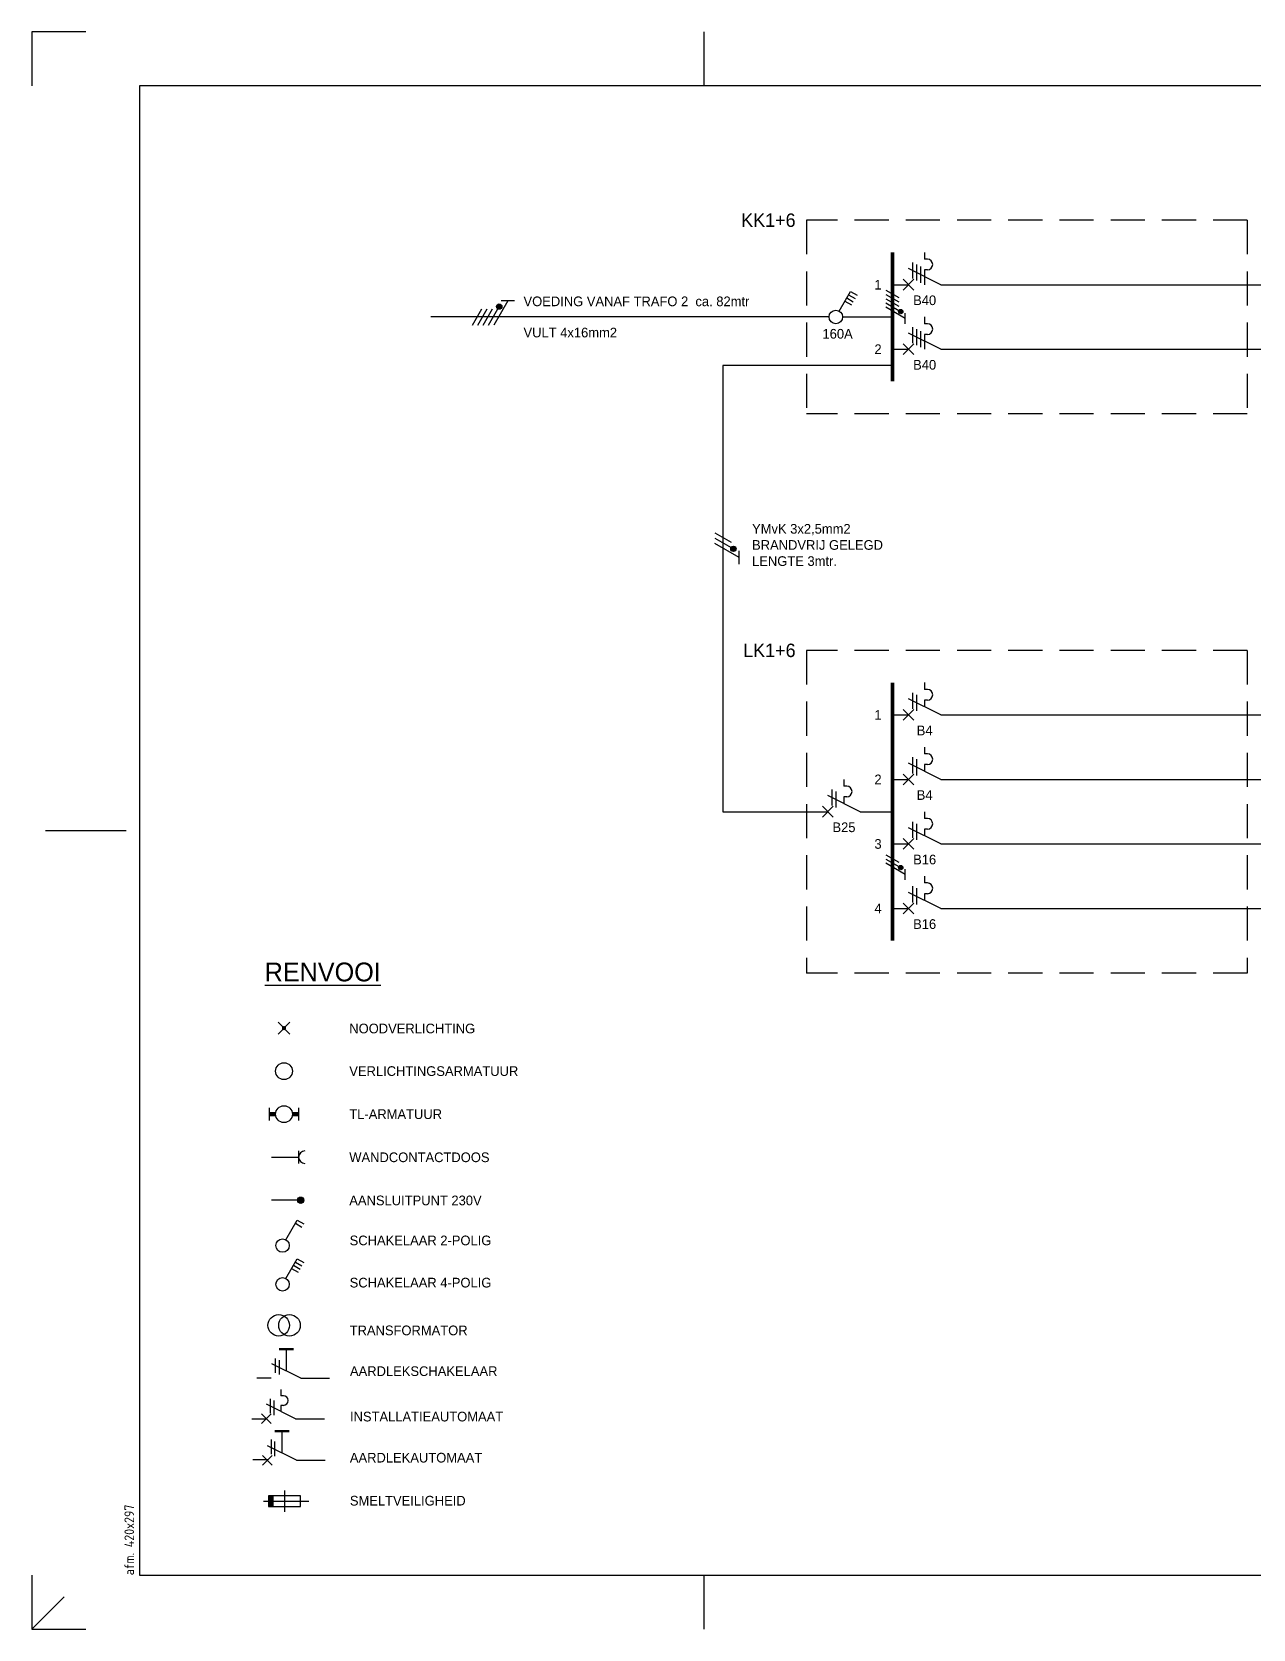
# Model space of a CAD drawing. Header units: millimetres. Extents: x 0 to 420, y 0 to 297.
# Drawn here: x 0 to 227.1, y 0 to 297 of the extents above; entities that cross this region are included whole.
import ezdxf
from ezdxf.enums import TextEntityAlignment as Align

# ---------------------------------------------------------------- set-up
doc = ezdxf.new("R2010")
doc.units = ezdxf.units.MM
doc.linetypes.add('HIDDEN', pattern=[9.525, 6.35, -3.175])
doc.layers.get('0').update_dxf_attribs({"linetype": 'CONTINUOUS'})
for name, color, linetype in [('00att018', 1, 'CONTINUOUS'), ('00kad018', 1, 'CONTINUOUS'), ('00kad070', 5, 'CONTINUOUS'), ('BL$2----_KADER', 7, 'CONTINUOUS'), ('EL$1----', 3, 'CONTINUOUS'), ('EL$1----_KK1+6', 3, 'CONTINUOUS'), ('EL$1----_LK1+6', 3, 'CONTINUOUS')]:
    doc.layers.add(name, color=color, linetype=linetype)
doc.styles.add('BURO-018', font='BUROFONT', dxfattribs={"height": 1.8})
doc.styles.add('BURO-035', font='BUROFONT.shx', dxfattribs={"height": 3.5})
doc.styles.add('ISO', font='isocp.shx')

# ---------------------------------------------------------------- blocks, each defined once
blk = doc.blocks.new('a3-windesheim-hor')
at = {"layer": '00kad018', "color": 1}
for p, q in [((0, 297), (0, 287)), ((10, 297), (0, 297)), ((125, 287), (125, 297)), ((2.5, 148.5), (17.5, 148.5)), ((0, 10), (0, 0)), ((125, 0), (125, 10)), ((0, 0), (6, 6)), ((0, 0), (10, 0))]:
    blk.add_line(p, q, dxfattribs=at)
at = {"layer": '00kad070', "color": 5}
for p, q in [((20, 287), (20, 10)), ((410, 287), (20, 287)), ((20, 10), (410, 10))]:
    blk.add_line(p, q, dxfattribs=at)
at = {"layer": '00att018', "color": 1, "style": 'ISO'}
blk.add_text('afm. 420x297', height=1.8, rotation=90, dxfattribs=at).set_placement((19, 10))
blk = doc.blocks.new('RENV_DION')
at = {"layer": 'EL$1----', "linetype": 'Continuous'}
for p, q in [((485.12, 256.64), (487.32, 254.44)), ((487.32, 256.64), (485.12, 254.44)), ((483.5, 238.37), (483.5, 240.7)), ((488.94, 240.7), (488.94, 238.37)), ((488.94, 232.7), (488.94, 230.37)), ((483.89, 231.54), (488.94, 231.54)), ((489.33, 223.54), (483.89, 223.54)), ((486.57, 208.98), (488.69, 212.65)), ((487.99, 211.43), (489.2, 210.73)), ((488.34, 212.04), (489.55, 211.34)), ((488.69, 212.65), (489.9, 211.95)), ((487.64, 210.83), (488.85, 210.13)), ((489.35, 190.42), (483.95, 193.12)), ((484.62, 191.43), (484.62, 194.13)), ((485.3, 193.8), (485.3, 191.1)), ((486.65, 195.82), (486.65, 191.77)), ((485.66, 188.31), (485.66, 187.19)), ((486.11, 187.19), (485.66, 187.19)), ((488.36, 182.91), (482.96, 185.61)), ((483.63, 186.63), (483.63, 183.93)), ((484.31, 186.29), (484.31, 183.59)), ((486.11, 185.39), (485.66, 185.39)), ((485.66, 185.39), (485.66, 184.26)), ((480.26, 182.91), (482.96, 182.91)), ((482.06, 183.81), (483.86, 182.01)), ((483.86, 183.81), (482.06, 182.01)), ((488.36, 182.91), (493.76, 182.91)), ((485.84, 180.58), (485.84, 176.53)), ((484.04, 176.08), (482.24, 174.28)), ((482.24, 176.08), (484.04, 174.28)), ((488.54, 175.18), (483.14, 177.88)), ((486.31, 169.57), (486.31, 165.57)), ((482.39, 167.57), (490.81, 167.57)), ((489.31, 168.57), (483.31, 168.57)), ((483.31, 168.57), (483.31, 166.57)), ((483.31, 166.57), (489.31, 166.57)), ((489.31, 166.57), (489.31, 168.57))]:
    blk.add_line(p, q, dxfattribs=at)
at = {"layer": 'EL$1----', "color": 3, "linetype": 'Continuous'}
for p, q in [((486.57, 216.18), (488.69, 219.85)), ((488.69, 219.85), (489.9, 219.15)), ((488.34, 219.25), (489.55, 218.55))]:
    blk.add_line(p, q, dxfattribs=at)
at = {"layer": 'EL$1----'}
for p, q in [((483.86, 190.42), (481.16, 190.42)), ((489.35, 190.42), (494.66, 190.42)), ((483.9, 176.31), (483.9, 179.01)), ((484.49, 175.97), (484.49, 178.67)), ((483.14, 175.29), (480.44, 175.29)), ((488.54, 175.18), (493.85, 175.18))]:
    blk.add_line(p, q, dxfattribs=at)
at = {"layer": 'EL$1----', "linetype": 'Continuous'}
for points, const_width in [([(486.41, 255.54, 1), (486.02, 255.54, 1)], 0.389), ([(489.33, 223.83, 1), (489.33, 223.24, 1)], 0.583)]:
    blk.add_lwpolyline(points, format="xyb", close=True, dxfattribs=dict(at, const_width=const_width))
for points, const_width in [([(484.66, 239.54), (483.5, 239.54)], 0.778), ([(487.77, 239.54), (488.94, 239.54)], 0.778), ([(485.3, 195.82), (488, 195.82)], 0.45), ([(484.49, 180.58), (487.19, 180.58)], 0.45)]:
    blk.add_lwpolyline(points, dxfattribs=dict(at, const_width=const_width))
for centre, radius in [((486.22, 247.54), 1.56), ((486.22, 239.54), 1.56), ((489.33, 223.54), 0.583), ((485.95, 207.9), 1.25), ((485.24, 200.27), 2), ((487.24, 200.27), 2)]:
    blk.add_circle(centre, radius, dxfattribs=at)
at = {"layer": 'EL$1----', "color": 3, "linetype": 'Continuous'}
blk.add_circle((485.95, 215.1), 1.25, dxfattribs=at)
at = {"layer": 'EL$1----', "linetype": 'Continuous'}
for centre, radius, start, end in [((490.11, 231.54), 1.17, 90, 270), ((486.11, 186.29), 0.9, 270, 90)]:
    blk.add_arc(centre, radius, start, end, dxfattribs=at)
blk.add_solid([(483.31, 168.57), (484.31, 168.57), (483.31, 166.57), (484.31, 166.57)], dxfattribs=at)
at = {"layer": 'EL$1----', "color": 3, "style": 'BURO-035'}
blk.add_text('%%URENVOOI', height=3.5, dxfattribs=at).set_placement((482.63, 264.23))
at = {"layer": 'EL$1----', "color": 1, "style": 'BURO-018'}
for s, p in [('NOODVERLICHTING', (498.36, 255.47)), ('VERLICHTINGSARMATUUR', (498.36, 247.55)), ('TL-ARMATUUR', (498.36, 239.54)), ('WANDCONTACTDOOS', (498.36, 231.52)), ('AANSLUITPUNT 230V', (498.36, 223.5)), ('SCHAKELAAR 2-POLIG', (498.43, 216.06)), ('SCHAKELAAR 4-POLIG', (498.43, 208.21)), ('TRANSFORMATOR', (498.43, 199.33)), ('AARDLEKSCHAKELAAR', (498.49, 191.75)), ('INSTALLATIEAUTOMAAT', (498.49, 183.3)), ('AARDLEKAUTOMAAT', (498.47, 175.66)), ('SMELTVEILIGHEID', (498.47, 167.66))]:
    blk.add_text(s, height=1.8, dxfattribs=at).set_placement(p, align=Align.MIDDLE_LEFT)
blk = doc.blocks.new('B3')
at = {"color": 0, "linetype": 'Continuous'}
for p, q in [((0, 9), (0, 21)), ((0, 9), (-3, 3)), ((-6, 6), (-4.75, 6)), ((-4.75, 6.5), (-4.75, 6)), ((-2.75, 6.5), (-2.75, 6)), ((-2.75, 6), (-1.5, 6)), ((-4.125, 3.75), (-1.125, 3.75)), ((-3.75, 4.5), (-0.75, 4.5)), ((-1, 4), (1, 2)), ((-1, 2), (1, 4)), ((0, 0), (0, 3))]:
    blk.add_line(p, q, dxfattribs=at)
blk.add_arc((-3.75, 6.5), 1, 0, 180, dxfattribs=at)
at = {"color": 1, "style": 'BURO-018'}
blk.add_attdef('E_VRIJ1', (-3, 12), '', height=1.8, rotation=90, dxfattribs=at)
at = {"color": 1, "linetype": 'Continuous', "style": 'BURO-018'}
blk.add_attdef('E_IIA', text='', height=1.8, rotation=90, dxfattribs=at).set_placement((2, 6), align=Align.TOP_CENTER)
blk = doc.blocks.new('m1')
at = {"color": 0, "linetype": 'Continuous'}
blk.add_line((0, 21), (0, 33), dxfattribs=at)
blk = doc.blocks.new('b1s')
at = {"color": 0, "linetype": 'Continuous'}
blk.add_line((0, 33), (0, 54), dxfattribs=at)
blk = doc.blocks.new('m1s')
at = {"color": 0, "linetype": 'Continuous'}
blk.add_line((0, 54), (0, 66), dxfattribs=at)
blk = doc.blocks.new('B5')
at = {"color": 0, "linetype": 'Continuous'}
for p, q in [((0, 9), (0, 21)), ((0, 9), (-3, 3)), ((-6, 6), (-4.75, 6)), ((-4.75, 6.5), (-4.75, 6)), ((-2.75, 6.5), (-2.75, 6)), ((-2.75, 6), (0, 6)), ((-4.125, 3.75), (-1.125, 3.75)), ((-3.75, 4.5), (-0.75, 4.5)), ((-3.375, 5.25), (-0.375, 5.25)), ((-1, 2), (1, 4)), ((-1, 4), (1, 2)), ((0, 0), (0, 3))]:
    blk.add_line(p, q, dxfattribs=at)
blk.add_arc((-3.75, 6.5), 1, 0, 180, dxfattribs=at)
at = {"color": 1, "style": 'BURO-018'}
blk.add_attdef('E_VRIJ1', (-3, 12), '', height=1.8, rotation=90, dxfattribs=at)
at = {"color": 1, "linetype": 'Continuous', "style": 'BURO-018'}
blk.add_attdef('E_IIA', text='', height=1.8, rotation=90, dxfattribs=at).set_placement((2, 6), align=Align.TOP_CENTER)
blk = doc.blocks.new('HL3')
at = {"color": 0, "linetype": 'Continuous'}
for p, q in [((-3, 6.98), (-3, 4.48)), ((-3, 5.73), (1.5, 3.13)), ((1.5, 2.13), (-1.5, 3.87)), ((1.5, 1.13), (-1.5, 2.87)), ((1.5, 0.13), (-1.5, 1.87)), ((1.5, -0.87), (-1.5, 0.87))]:
    blk.add_line(p, q, dxfattribs=at)
at = {"color": 0, "linetype": 'Continuous', "const_width": 0.5}
blk.add_lwpolyline([(-1.68, 4.12, 1), (-2.18, 4.12, 1)], format="xyb", close=True, dxfattribs=at)
at = {"color": 0, "linetype": 'Continuous'}
blk.add_circle((-1.93, 4.12), 0.5, dxfattribs=at)
blk = doc.blocks.new('1114A3A')
at = {"color": 0, "linetype": 'Continuous'}
for p, q in [((0.62, 1.08), (2.74, 4.75)), ((2.04, 3.54), (3.25, 2.84)), ((2.39, 4.14), (3.6, 3.44)), ((2.74, 4.75), (3.95, 4.05)), ((1.69, 2.93), (2.9, 2.23))]:
    blk.add_line(p, q, dxfattribs=at)
blk.add_circle((0, 0), 1.25, dxfattribs=at)
at = {"color": 0, "linetype": 'Continuous', "style": 'BURO-018', "flags": 1}
for tag, p in [('E_ID', (0, 0.08)), ('E_MATCODE', (0, -4.92))]:
    blk.add_attdef(tag, p, '', height=1.8, dxfattribs=at)
at = {"color": 0, "linetype": 'Continuous', "style": 'BURO-018'}
blk.add_attdef('E_IGS', text='', height=1.8, dxfattribs=at).set_placement((3, 0.08), align=Align.MIDDLE_LEFT)
blk = doc.blocks.new('A$C212E7B63')
at = {"color": 0, "linetype": 'Continuous'}
for p, q in [((6, 10), (6, 8.75)), ((9, 4), (3, 7)), ((3.75, 8.13), (3.75, 5.13)), ((4.5, 7.75), (4.5, 4.75)), ((6.5, 8.75), (6, 8.75)), ((6, 6.75), (6, 5.5)), ((6.5, 6.75), (6, 6.75)), ((0, 4), (3, 4)), ((4, 5), (2, 3)), ((2, 5), (4, 3)), ((9, 4), (15, 4))]:
    blk.add_line(p, q, dxfattribs=at)
blk.add_arc((6.5, 7.75), 1, 270, 90, dxfattribs=at)
at = {"color": 1, "style": 'BURO-018'}
blk.add_attdef('E_VRIJ1', (12, 7), '', height=1.8, dxfattribs=at)
at = {"color": 1, "linetype": 'Continuous', "style": 'BURO-018'}
blk.add_attdef('E_IIA', text='', height=1.8, dxfattribs=at).set_placement((6, 2), align=Align.TOP_CENTER)
blk = doc.blocks.new('111104A')
at = {"color": 0, "linetype": 'Continuous'}
for p, q in [((-3, 3.98), (-3, 1.48)), ((-3, 2.73), (1.5, 0.13)), ((1.5, -0.87), (-1.5, 0.87)), ((1.5, -1.87), (-1.5, -0.13))]:
    blk.add_line(p, q, dxfattribs=at)
at = {"color": 0, "linetype": 'Continuous', "const_width": 0.5}
blk.add_lwpolyline([(-1.68, 1.12, 1), (-2.18, 1.12, 1)], format="xyb", close=True, dxfattribs=at)
at = {"color": 0, "linetype": 'Continuous'}
blk.add_circle((-1.93, 1.12), 0.5, dxfattribs=at)
blk = doc.blocks.new('111104')
at = {"color": 0, "linetype": 'Continuous'}
for p, q in [((-3, 6.98), (-3, 4.48)), ((-3, 5.73), (1.5, 3.13)), ((1.5, 2.13), (-1.5, 3.87)), ((1.5, 1.13), (-1.5, 2.87)), ((1.5, 0.13), (-1.5, 1.87)), ((1.5, -0.87), (-1.5, 0.87))]:
    blk.add_line(p, q, dxfattribs=at)
at = {"color": 0, "linetype": 'Continuous', "const_width": 0.5}
blk.add_lwpolyline([(-1.68, 4.12, 1), (-2.18, 4.12, 1)], format="xyb", close=True, dxfattribs=at)
at = {"color": 0, "linetype": 'Continuous'}
blk.add_circle((-1.93, 4.12), 0.5, dxfattribs=at)

msp = doc.modelspace()

# ---------------------------------------------------------------- linework, layer by layer
at = {"layer": 'EL$1----', "ltscale": 0.2}
msp.add_line((148.23, 244), (74.19, 244), dxfattribs=at)
at = {"layer": 'EL$1----'}
for p, q in [((150.73, 244), (160, 244)), ((160, 235), (128.5, 235)), ((128.5, 235), (128.5, 152)), ((128.5, 152), (148, 152))]:
    msp.add_line(p, q, dxfattribs=at)
at = {"layer": 'EL$1----_KK1+6', "color": 1, "linetype": 'HIDDEN'}
for p, q in [((144, 262), (144, 226)), ((226, 262), (144, 262)), ((226, 262), (226, 226)), ((226, 226), (144, 226))]:
    msp.add_line(p, q, dxfattribs=at)
at = {"layer": 'EL$1----_KK1+6'}
for p, q in [((226, 250), (358.5, 250)), ((226, 238), (358.5, 238))]:
    msp.add_line(p, q, dxfattribs=at)
for points in [[(160, 244, 0.7, 0.7, 0), (160, 256, 0.7, 0.7, 0)], [(160, 232, 0.7, 0.7, 0), (160, 244, 0.7, 0.7, 0)]]:
    msp.add_lwpolyline(points, format="xyseb", dxfattribs=at)
at = {"layer": 'EL$1----_LK1+6', "color": 1, "linetype": 'HIDDEN'}
for p, q in [((144, 182), (144, 122)), ((226, 182), (144, 182)), ((226, 182), (226, 122)), ((226, 122), (144, 122))]:
    msp.add_line(p, q, dxfattribs=at)
at = {"layer": 'EL$1----_LK1+6'}
for p, q in [((226, 170), (388.5, 170)), ((226, 158), (388.5, 158)), ((226, 146), (388.5, 146)), ((226, 134), (388.5, 134))]:
    msp.add_line(p, q, dxfattribs=at)
for points in [[(160, 164, 0.7, 0.7, 0), (160, 176, 0.7, 0.7, 0)], [(160, 152, 0.7, 0.7, 0), (160, 164, 0.7, 0.7, 0)], [(160, 140, 0.7, 0.7, 0), (160, 152, 0.7, 0.7, 0)], [(160, 128, 0.7, 0.7, 0), (160, 140, 0.7, 0.7, 0)]]:
    msp.add_lwpolyline(points, format="xyseb", dxfattribs=at)

# ---------------------------------------------------------------- block references
at = {"layer": 'BL$2----_KADER'}
for name, p in [('a3-windesheim-hor', (0, 0)), ('RENV_DION', (-439.35, -143.79))]:
    msp.add_blockref(name, p, dxfattribs=at)
at = {"layer": 'EL$1----', "ltscale": 0.2, "rotation": 270}
msp.add_blockref('HL3', (82.77, 244), dxfattribs=at)
at = {"layer": 'EL$1----'}
ref = msp.add_blockref('1114A3A', (149.48, 244), dxfattribs=at)
ref.add_attrib('E_IGS', '160A', dxfattribs={"layer": '0', "color": 1, "linetype": 'Continuous', "height": 1.8, "style": 'BURO-018'}).set_placement((147, 240.87), align=Align.MIDDLE_LEFT)
at = {"layer": 'EL$1----', "xscale": 0.8, "yscale": 0.8, "zscale": 0.8, "rotation": 180}
for name, p in [('111104', (160, 248.3)), ('111104A', (160, 142.5))]:
    msp.add_blockref(name, p, dxfattribs=at)
at = {"layer": 'EL$1----', "rotation": 180}
msp.add_blockref('111104A', (128.5, 202), dxfattribs=at)
at = {"layer": 'EL$1----'}
msp.add_blockref('A$C212E7B63', (145, 148), dxfattribs=at).add_auto_attribs({'E_IIA': 'B25'})
at = {"layer": 'EL$1----_KK1+6', "rotation": 270}
for p in [(160, 250), (160, 238)]:
    msp.add_blockref('B5', p, dxfattribs=at).add_auto_attribs({'E_IIA': 'B40'})
for name, p in [('m1', (160, 250)), ('b1s', (160, 250)), ('m1s', (160, 250)), ('m1', (160, 238)), ('b1s', (160, 238)), ('m1s', (160, 238))]:
    msp.add_blockref(name, p, dxfattribs=at)
at = {"layer": 'EL$1----_LK1+6', "rotation": 270}
for p, values in [((160, 170), {'E_IIA': 'B4'}), ((160, 158), {'E_IIA': 'B4'}), ((160, 146), {'E_IIA': 'B16'}), ((160, 134), {'E_IIA': 'B16'})]:
    msp.add_blockref('B3', p, dxfattribs=at).add_auto_attribs(values)
for name, p in [('m1', (160, 170)), ('b1s', (160, 170)), ('m1s', (160, 170)), ('m1', (160, 158)), ('b1s', (160, 158)), ('m1s', (160, 158)), ('m1', (160, 146)), ('b1s', (160, 146)), ('m1s', (160, 146)), ('m1', (160, 134)), ('b1s', (160, 134)), ('m1s', (160, 134))]:
    msp.add_blockref(name, p, dxfattribs=at)

# ---------------------------------------------------------------- texts
at = {"layer": 'EL$1----', "color": 1, "linetype": 'Continuous', "ltscale": 0.2, "style": 'BURO-018'}
msp.add_text('VOEDING VANAF TRAFO 2  ca. 82mtr', height=1.8, dxfattribs=at).set_placement((91.41, 246))
for s, p in [('VULT 4x16mm2', (91.41, 242)), ('YMvK 3x2,5mm2', (133.91, 205.5)), ('BRANDVRIJ GELEGD', (133.91, 202.5)), ('LENGTE 3mtr.', (133.91, 199.5))]:
    msp.add_text(s, height=1.8, dxfattribs=at).set_placement(p, align=Align.TOP_LEFT)
at = {"layer": 'EL$1----_KK1+6', "color": 2, "style": 'BURO-018'}
msp.add_text('KK1+6', height=2.5, dxfattribs=at).set_placement((142, 262), align=Align.MIDDLE_RIGHT)
at = {"layer": 'EL$1----_KK1+6', "color": 1, "style": 'BURO-018'}
for s, p in [('1', (158, 250)), ('2', (158, 238))]:
    msp.add_text(s, height=1.8, dxfattribs=at).set_placement(p, align=Align.MIDDLE_RIGHT)
at = {"layer": 'EL$1----_LK1+6', "color": 2, "style": 'BURO-018'}
msp.add_text('LK1+6', height=2.5, dxfattribs=at).set_placement((142, 182), align=Align.MIDDLE_RIGHT)
at = {"layer": 'EL$1----_LK1+6', "color": 1, "style": 'BURO-018'}
for s, p in [('1', (158, 170)), ('2', (158, 158)), ('3', (158, 146)), ('4', (158, 134))]:
    msp.add_text(s, height=1.8, dxfattribs=at).set_placement(p, align=Align.MIDDLE_RIGHT)

doc.saveas('drawing.dxf')
